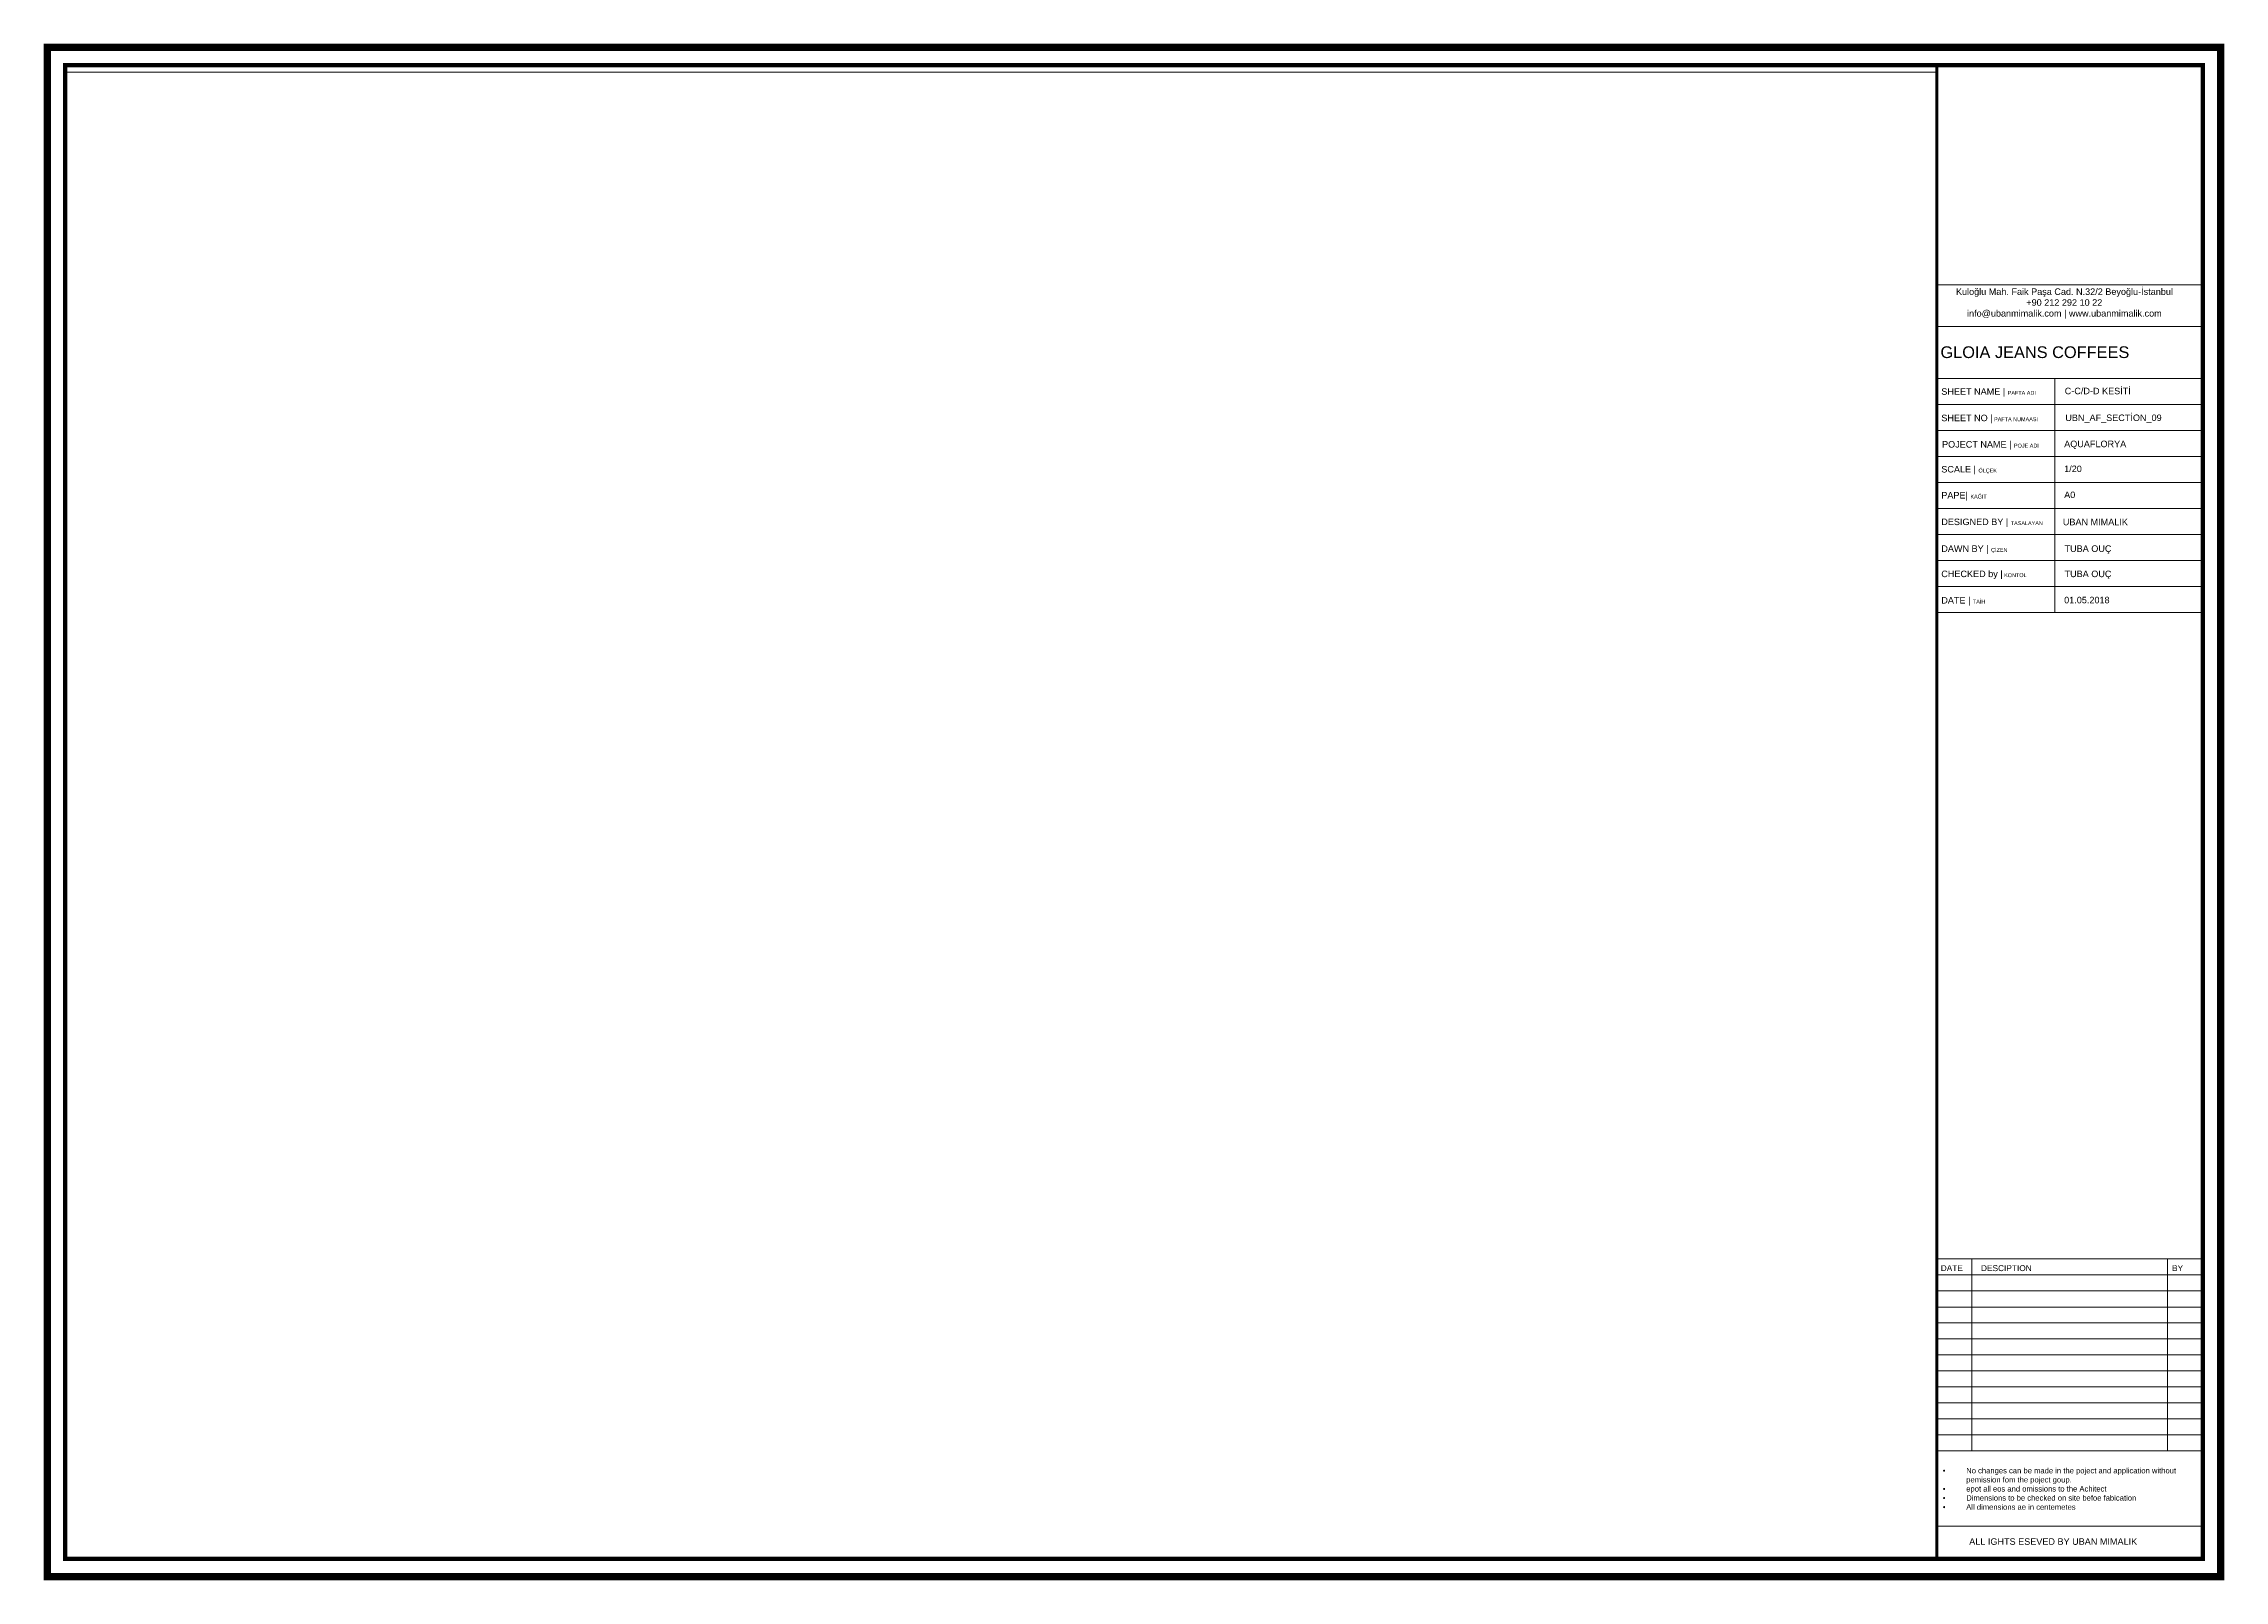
# Paper-space layout 'C-C D-D KESİTİ' of a CAD drawing. Header units: millimetres. Extents: x 3 to 1151, y 2 to 811.
import ezdxf

# ---------------------------------------------------------------- set-up
doc = ezdxf.new("R2010")
doc.units = ezdxf.units.MM
doc.layers.add('antet', color=7, linetype='Continuous', lineweight=20)
doc.layers.add('olcu', color=251, linetype='Continuous', lineweight=20)
doc.styles.add('antet', font='arial.ttf')

psp = doc.layouts.new('C-C D-D KESİTİ')

# ---------------------------------------------------------------- linework, layer by layer
at = {"layer": 'antet'}
for p, q in [((999.7, 683.9), (1140.6, 683.9)), ((999.7, 661.9), (1140.6, 661.9)), ((999.7, 634.6), (1140.6, 634.6)), ((1061.9, 634.6), (1061.9, 511.4)), ((999.7, 620.9), (1140.6, 620.9)), ((999.7, 607.2), (1140.6, 607.2)), ((999.7, 593.5), (1140.6, 593.5)), ((999.7, 579.8), (1140.6, 579.8)), ((999.7, 566.1), (1140.6, 566.1)), ((999.7, 566.1), (1140.6, 566.1)), ((999.7, 566.1), (1140.6, 566.1)), ((999.7, 566.1), (1140.6, 566.1)), ((999.7, 552.4), (1140.6, 552.4)), ((999.7, 538.8), (1140.6, 538.8)), ((999.7, 525.1), (1140.6, 525.1)), ((999.7, 511.4), (1140.6, 511.4)), ((999.7, 70), (1139.8, 70)), ((999.7, 30.4), (1139.8, 30.4))]:
    psp.add_line(p, q, dxfattribs=at)
at = {"layer": 'antet', "color": 1}
for points, const_width in [([(1149.2, 808.9), (4.8, 808.9), (4.8, 3.7), (1149.2, 3.7)], 3.87), ([(1139.8, 799.5), (14.2, 799.5), (14.2, 13.1), (1139.8, 13.1)], 2.21)]:
    psp.add_lwpolyline(points, close=True, dxfattribs=dict(at, const_width=const_width))
at = {"layer": 'antet', "color": 1, "const_width": 1.57}
psp.add_lwpolyline([(999.7, 799.5), (999.7, 13.1)], dxfattribs=at)
at = {"layer": 'olcu'}
for p, q in [((999.7, 162.6), (1139.8, 162.6)), ((999.7, 154.2), (1139.8, 154.2)), ((999.7, 145.7), (1139.8, 145.7)), ((999.7, 137.3), (1139.8, 137.3)), ((999.7, 128.9), (1139.8, 128.9)), ((999.7, 120.5), (1139.8, 120.5)), ((999.7, 112.1), (1139.8, 112.1)), ((999.7, 103.7), (1139.8, 103.7)), ((999.7, 95.3), (1139.8, 95.3)), ((999.7, 86.8), (1139.8, 86.8)), ((999.7, 78.4), (1139.8, 78.4)), ((999.7, 70), (1139.8, 70))]:
    psp.add_line(p, q, dxfattribs=at)
for points in [[(1018.1, 171), (1018.1, 70)], [(1121.2, 171), (1121.2, 70)]]:
    psp.add_lwpolyline(points, dxfattribs=at)

# ---------------------------------------------------------------- texts
at = {"layer": 'antet', "style": 'antet'}
for s, height, p in [('UBAN MIMALIK', 3.422, (1066.1, 557.3)), ('DATE', 3.13, (1001.8, 164.6)), ('DESCIPTION', 3.13, (1023, 164.6)), ('BY', 3.13, (1123.6, 164.6)), ('ALL IGHTS ESEVED BY UBAN MIMALIK', 3.422, (1016.8, 20.5))]:
    psp.add_text(s, height=height, dxfattribs=at).set_placement(p)
at = {"layer": 'antet', "char_height": 3.422, "attachment_point": 1, "style": 'antet'}
for s, width, insert in [('C-C/D-D KESİTİ ', 66.402, (1067.1, 629.7)), ('UBN_AF_SECTİON_09', 48.671, (1067.4, 615.6))]:
    psp.add_mtext_dynamic_manual_height_columns(s, width=width, gutter_width=12.5, heights=[0], dxfattribs=dict(at, insert=insert))
at = {"layer": 'antet', "insert": (1002.9, 61), "char_height": 2.8749, "width": 136.888, "attachment_point": 1, "style": 'antet'}
psp.add_mtext('\\pi-12.31978,l12.31978,t12.31978;{\\fSymbol|b0|i0|c2|p18;·^I}No changes can be made in the poject and application without pemission fom the poject goup.\\P{\\fSymbol|b0|i0|c2|p18;·^I}epot all eos and omissions to the Achitect\\P{\\fSymbol|b0|i0|c2|p18;·^I}Dimensions to be checked on site befoe fabication\\P{\\fSymbol|b0|i0|c2|p18;·^I}All dimensions ae in centemetes', dxfattribs=at)
at = {"layer": 'antet', "style": 'antet'}
for tag, p, s, height in [('AQUAFLORYA', (1066.8, 598.4), 'GLOİAJEANSCOFEES', 3.422), ('1/20', (1066.8, 585.3), '', 3.42), ('A0', (1066.8, 571.6), '', 3.42), ('01.05.2018', (1066.8, 516.2), '', 3.42)]:
    psp.add_attdef(tag, p, s, height=height, dxfattribs=at)
at = {"layer": 'olcu', "attachment_point": 1, "style": 'antet'}
for s, width, insert, char_height in [('\\pi6.4147;Kuloğlu Mah. Faik Paşa Cad. N.32/2 Beyoğlu-İstanbul \\P\\pi43.46093;+90 212 292 10 22 \\P\\pi12.25176;info@ubanmimalik.com | www.ubanmimalik.com', 126.415, (1003.4, 682), 3.422), ('\\pi3.15095;GLOIA JEANS COFFEES', 104.856, (998.5, 651.5), 6.16), ('SHEET NAME | {\\H0.6x;PAFTA ADI}', 62.885, (1002.1, 629.4), 3.422), ('SHEET NO |{\\H0.6x; PAFTA NUMAASI}', 62.885, (1002.1, 615.5), 3.422), ('POJECT NAME | {\\H0.6x;POJE ADI       }', 62.885, (1002.5, 601.6), 3.422), ('SCALE | {\\H0.6x;ÖLÇEK}', 62.885, (1002.1, 588.5), 3.422), ('PAPE| {\\H0.6x;KAĞIT}', 62.885, (1002.1, 574.8), 3.422), ('DESIGNED BY | {\\H0.6x;TASALAYAN}', 62.885, (1002.1, 560.8), 3.422), ('DAWN BY | {\\H0.6x;ÇİZEN}', 62.885, (1002.1, 546.7), 3.422), ('TUBA OUÇ', 62.885, (1067, 546.7), 3.42), ('CHECKED by |{\\H0.6x; KONTOL}', 62.885, (1002.1, 533.4), 3.422), ('TUBA OUÇ', 62.885, (1067, 533.4), 3.42), ('DATE | {\\H0.6x;TAİH}', 62.885, (1002.1, 519.5), 3.422)]:
    psp.add_mtext_dynamic_manual_height_columns(s, width=width, gutter_width=12.5, heights=[0], dxfattribs=dict(at, insert=insert, char_height=char_height))

# ---------------------------------------------------------------- viewports
at = {"layer": 'antet', "ltscale": 200, "view_target_point": (86970.27, 60626.19)}
psp.add_viewport(center=(1069.8, 120.5), size=(140.1, 100.975), view_center_point=(209939.88, -25558.66), view_height=4749.8385, dxfattribs=at)
at = {"layer": 'Defpoints', "color": 0, "linetype": 'ByBlock', "view_twist_angle": 720}
vp = psp.add_viewport(center=(507, 404.5), size=(985.5, 782.802), view_center_point=(13000.38, 1157.38), view_height=1565.6044, status=3, dxfattribs=at)
vp.frozen_layers = ['Defpoints']

doc.saveas('drawing.dxf')
